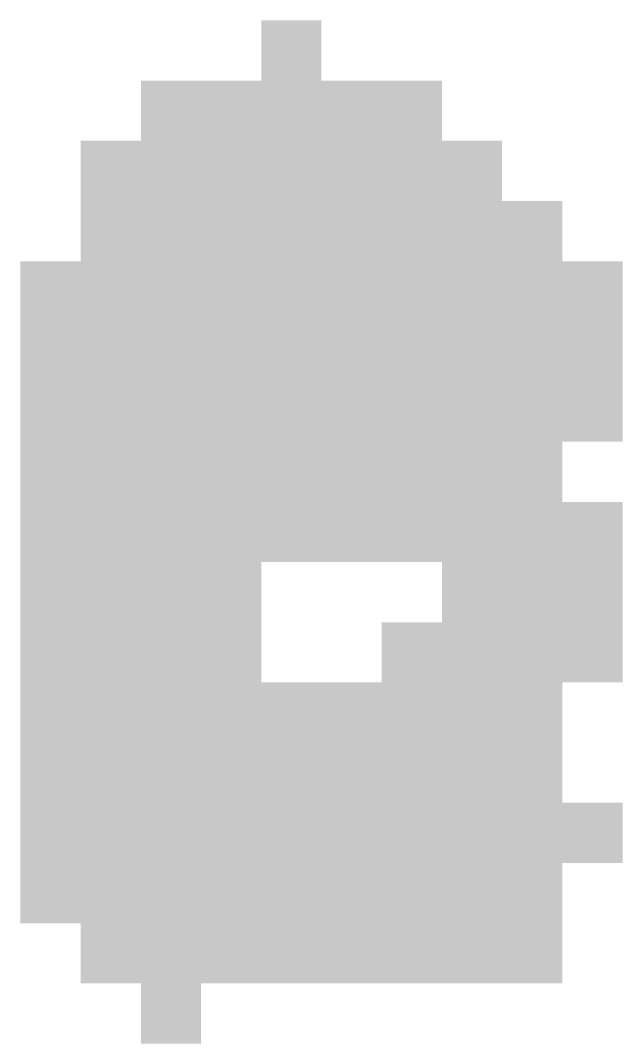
# Model space of a CAD drawing. Header units: metres. Extents: x -0.2 to 72.6, y -0.2 to 14.2.
# Drawn here: x 28.95 to 30.95, y 10.6 to 14 of the extents above; entities that cross this region are included whole.
import ezdxf

# ---------------------------------------------------------------- set-up
doc = ezdxf.new("R2010")
doc.units = ezdxf.units.M

msp = doc.modelspace()

# ---------------------------------------------------------------- hatches: boundary and pattern name
at = {"true_color": 0xff0000}
h = msp.add_hatch(color=7, dxfattribs=at)
h.dxf.hatch_style = 1
h.paths.add_polyline_path([(29.75, 13.8), (29.95, 13.8), (29.95, 14), (29.75, 14)])
h = msp.add_hatch(color=7, dxfattribs=at)
h.dxf.hatch_style = 1
h.paths.add_polyline_path([(29.35, 13.6), (29.55, 13.6), (29.55, 13.8), (29.35, 13.8)])
h = msp.add_hatch(color=7, dxfattribs=at)
h.dxf.hatch_style = 1
h.paths.add_polyline_path([(29.55, 13.6), (29.75, 13.6), (29.75, 13.8), (29.55, 13.8)])
h = msp.add_hatch(color=7, dxfattribs=at)
h.dxf.hatch_style = 1
h.paths.add_polyline_path([(29.75, 13.6), (29.95, 13.6), (29.95, 13.8), (29.75, 13.8)])
h = msp.add_hatch(color=7, dxfattribs=at)
h.dxf.hatch_style = 1
h.paths.add_polyline_path([(29.95, 13.6), (30.15, 13.6), (30.15, 13.8), (29.95, 13.8)])
h = msp.add_hatch(color=7, dxfattribs=at)
h.dxf.hatch_style = 1
h.paths.add_polyline_path([(30.15, 13.6), (30.35, 13.6), (30.35, 13.8), (30.15, 13.8)])
h = msp.add_hatch(color=7, dxfattribs=at)
h.dxf.hatch_style = 1
h.paths.add_polyline_path([(29.15, 13.4), (29.35, 13.4), (29.35, 13.6), (29.15, 13.6)])
h = msp.add_hatch(color=7, dxfattribs=at)
h.dxf.hatch_style = 1
h.paths.add_polyline_path([(29.35, 13.4), (29.55, 13.4), (29.55, 13.6), (29.35, 13.6)])
h = msp.add_hatch(color=7, dxfattribs=at)
h.dxf.hatch_style = 1
h.paths.add_polyline_path([(29.55, 13.4), (29.75, 13.4), (29.75, 13.6), (29.55, 13.6)])
h = msp.add_hatch(color=7, dxfattribs=at)
h.dxf.hatch_style = 1
h.paths.add_polyline_path([(29.75, 13.4), (29.95, 13.4), (29.95, 13.6), (29.75, 13.6)])
h = msp.add_hatch(color=7, dxfattribs=at)
h.dxf.hatch_style = 1
h.paths.add_polyline_path([(29.95, 13.4), (30.15, 13.4), (30.15, 13.6), (29.95, 13.6)])
h = msp.add_hatch(color=7, dxfattribs=at)
h.dxf.hatch_style = 1
h.paths.add_polyline_path([(30.15, 13.4), (30.35, 13.4), (30.35, 13.6), (30.15, 13.6)])
h = msp.add_hatch(color=7, dxfattribs=at)
h.dxf.hatch_style = 1
h.paths.add_polyline_path([(30.35, 13.4), (30.55, 13.4), (30.55, 13.6), (30.35, 13.6)])
h = msp.add_hatch(color=7, dxfattribs=at)
h.dxf.hatch_style = 1
h.paths.add_polyline_path([(29.15, 13.2), (29.35, 13.2), (29.35, 13.4), (29.15, 13.4)])
h = msp.add_hatch(color=7, dxfattribs=at)
h.dxf.hatch_style = 1
h.paths.add_polyline_path([(29.35, 13.2), (29.55, 13.2), (29.55, 13.4), (29.35, 13.4)])
h = msp.add_hatch(color=7, dxfattribs=at)
h.dxf.hatch_style = 1
h.paths.add_polyline_path([(29.55, 13.2), (29.75, 13.2), (29.75, 13.4), (29.55, 13.4)])
h = msp.add_hatch(color=7, dxfattribs=at)
h.dxf.hatch_style = 1
h.paths.add_polyline_path([(29.75, 13.2), (29.95, 13.2), (29.95, 13.4), (29.75, 13.4)])
h = msp.add_hatch(color=7, dxfattribs=at)
h.dxf.hatch_style = 1
h.paths.add_polyline_path([(29.95, 13.2), (30.15, 13.2), (30.15, 13.4), (29.95, 13.4)])
h = msp.add_hatch(color=7, dxfattribs=at)
h.dxf.hatch_style = 1
h.paths.add_polyline_path([(30.15, 13.2), (30.35, 13.2), (30.35, 13.4), (30.15, 13.4)])
h = msp.add_hatch(color=7, dxfattribs=at)
h.dxf.hatch_style = 1
h.paths.add_polyline_path([(30.35, 13.2), (30.55, 13.2), (30.55, 13.4), (30.35, 13.4)])
h = msp.add_hatch(color=7, dxfattribs=at)
h.dxf.hatch_style = 1
h.paths.add_polyline_path([(30.55, 13.2), (30.75, 13.2), (30.75, 13.4), (30.55, 13.4)])
h = msp.add_hatch(color=7, dxfattribs=at)
h.dxf.hatch_style = 1
h.paths.add_polyline_path([(28.95, 13), (29.15, 13), (29.15, 13.2), (28.95, 13.2)])
h = msp.add_hatch(color=7, dxfattribs=at)
h.dxf.hatch_style = 1
h.paths.add_polyline_path([(29.15, 13), (29.35, 13), (29.35, 13.2), (29.15, 13.2)])
h = msp.add_hatch(color=7, dxfattribs=at)
h.dxf.hatch_style = 1
h.paths.add_polyline_path([(29.35, 13), (29.55, 13), (29.55, 13.2), (29.35, 13.2)])
at = {"true_color": 0x00ff00}
h = msp.add_hatch(color=7, dxfattribs=at)
h.dxf.hatch_style = 1
h.paths.add_polyline_path([(29.55, 13), (29.75, 13), (29.75, 13.2), (29.55, 13.2)])
h = msp.add_hatch(color=7, dxfattribs=at)
h.dxf.hatch_style = 1
h.paths.add_polyline_path([(29.75, 13), (29.95, 13), (29.95, 13.2), (29.75, 13.2)])
h = msp.add_hatch(color=7, dxfattribs=at)
h.dxf.hatch_style = 1
h.paths.add_polyline_path([(29.95, 13), (30.15, 13), (30.15, 13.2), (29.95, 13.2)])
h = msp.add_hatch(color=7, dxfattribs=at)
h.dxf.hatch_style = 1
h.paths.add_polyline_path([(30.15, 13), (30.35, 13), (30.35, 13.2), (30.15, 13.2)])
at = {"true_color": 0xff0000}
h = msp.add_hatch(color=7, dxfattribs=at)
h.dxf.hatch_style = 1
h.paths.add_polyline_path([(30.35, 13), (30.55, 13), (30.55, 13.2), (30.35, 13.2)])
h = msp.add_hatch(color=7, dxfattribs=at)
h.dxf.hatch_style = 1
h.paths.add_polyline_path([(30.55, 13), (30.75, 13), (30.75, 13.2), (30.55, 13.2)])
h = msp.add_hatch(color=7, dxfattribs=at)
h.dxf.hatch_style = 1
h.paths.add_polyline_path([(30.75, 13), (30.95, 13), (30.95, 13.2), (30.75, 13.2)])
h = msp.add_hatch(color=7, dxfattribs=at)
h.dxf.hatch_style = 1
h.paths.add_polyline_path([(28.95, 12.8), (29.15, 12.8), (29.15, 13), (28.95, 13)])
h = msp.add_hatch(color=7, dxfattribs=at)
h.dxf.hatch_style = 1
h.paths.add_polyline_path([(29.15, 12.8), (29.35, 12.8), (29.35, 13), (29.15, 13)])
at = {"true_color": 0x00ff00}
h = msp.add_hatch(color=7, dxfattribs=at)
h.dxf.hatch_style = 1
h.paths.add_polyline_path([(29.35, 12.8), (29.55, 12.8), (29.55, 13), (29.35, 13)])
h = msp.add_hatch(color=7, dxfattribs=at)
h.dxf.hatch_style = 1
h.paths.add_polyline_path([(29.55, 12.8), (29.75, 12.8), (29.75, 13), (29.55, 13)])
h = msp.add_hatch(color=7, dxfattribs=at)
h.dxf.hatch_style = 1
h.paths.add_polyline_path([(29.75, 12.8), (29.95, 12.8), (29.95, 13), (29.75, 13)])
h = msp.add_hatch(color=7, dxfattribs=at)
h.dxf.hatch_style = 1
h.paths.add_polyline_path([(29.95, 12.8), (30.15, 12.8), (30.15, 13), (29.95, 13)])
h = msp.add_hatch(color=7, dxfattribs=at)
h.dxf.hatch_style = 1
h.paths.add_polyline_path([(30.15, 12.8), (30.35, 12.8), (30.35, 13), (30.15, 13)])
h = msp.add_hatch(color=7, dxfattribs=at)
h.dxf.hatch_style = 1
h.paths.add_polyline_path([(30.35, 12.8), (30.55, 12.8), (30.55, 13), (30.35, 13)])
at = {"true_color": 0xff0000}
h = msp.add_hatch(color=7, dxfattribs=at)
h.dxf.hatch_style = 1
h.paths.add_polyline_path([(30.55, 12.8), (30.75, 12.8), (30.75, 13), (30.55, 13)])
h = msp.add_hatch(color=7, dxfattribs=at)
h.dxf.hatch_style = 1
h.paths.add_polyline_path([(30.75, 12.8), (30.95, 12.8), (30.95, 13), (30.75, 13)])
h = msp.add_hatch(color=7, dxfattribs=at)
h.dxf.hatch_style = 1
h.paths.add_polyline_path([(28.95, 12.6), (29.15, 12.6), (29.15, 12.8), (28.95, 12.8)])
at = {"true_color": 0x00ff00}
h = msp.add_hatch(color=7, dxfattribs=at)
h.dxf.hatch_style = 1
h.paths.add_polyline_path([(29.15, 12.6), (29.35, 12.6), (29.35, 12.8), (29.15, 12.8)])
at = {"true_color": 0x0000ff}
h = msp.add_hatch(color=7, dxfattribs=at)
h.dxf.hatch_style = 1
h.paths.add_polyline_path([(29.35, 12.6), (29.55, 12.6), (29.55, 12.8), (29.35, 12.8)])
h = msp.add_hatch(color=7, dxfattribs=at)
h.dxf.hatch_style = 1
h.paths.add_polyline_path([(29.55, 12.6), (29.75, 12.6), (29.75, 12.8), (29.55, 12.8)])
at = {"true_color": 0x00ff00}
h = msp.add_hatch(color=7, dxfattribs=at)
h.dxf.hatch_style = 1
h.paths.add_polyline_path([(29.75, 12.6), (29.95, 12.6), (29.95, 12.8), (29.75, 12.8)])
h = msp.add_hatch(color=7, dxfattribs=at)
h.dxf.hatch_style = 1
h.paths.add_polyline_path([(29.95, 12.6), (30.15, 12.6), (30.15, 12.8), (29.95, 12.8)])
h = msp.add_hatch(color=7, dxfattribs=at)
h.dxf.hatch_style = 1
h.paths.add_polyline_path([(30.15, 12.6), (30.35, 12.6), (30.35, 12.8), (30.15, 12.8)])
h = msp.add_hatch(color=7, dxfattribs=at)
h.dxf.hatch_style = 1
h.paths.add_polyline_path([(30.35, 12.6), (30.55, 12.6), (30.55, 12.8), (30.35, 12.8)])
at = {"true_color": 0xff0000}
h = msp.add_hatch(color=7, dxfattribs=at)
h.dxf.hatch_style = 1
h.paths.add_polyline_path([(30.55, 12.6), (30.75, 12.6), (30.75, 12.8), (30.55, 12.8)])
h = msp.add_hatch(color=7, dxfattribs=at)
h.dxf.hatch_style = 1
h.paths.add_polyline_path([(30.75, 12.6), (30.95, 12.6), (30.95, 12.8), (30.75, 12.8)])
h = msp.add_hatch(color=7, dxfattribs=at)
h.dxf.hatch_style = 1
h.paths.add_polyline_path([(28.95, 12.4), (29.15, 12.4), (29.15, 12.6), (28.95, 12.6)])
h = msp.add_hatch(color=7, dxfattribs=at)
h.dxf.hatch_style = 1
h.paths.add_polyline_path([(29.15, 12.4), (29.35, 12.4), (29.35, 12.6), (29.15, 12.6)])
at = {"true_color": 0xffff00}
h = msp.add_hatch(color=7, dxfattribs=at)
h.dxf.hatch_style = 1
h.paths.add_polyline_path([(29.35, 12.4), (29.55, 12.4), (29.55, 12.6), (29.35, 12.6)])
h = msp.add_hatch(color=7, dxfattribs=at)
h.dxf.hatch_style = 1
h.paths.add_polyline_path([(29.55, 12.4), (29.75, 12.4), (29.75, 12.6), (29.55, 12.6)])
at = {"true_color": 0xff0000}
h = msp.add_hatch(color=7, dxfattribs=at)
h.dxf.hatch_style = 1
h.paths.add_polyline_path([(29.75, 12.4), (29.95, 12.4), (29.95, 12.6), (29.75, 12.6)])
h = msp.add_hatch(color=7, dxfattribs=at)
h.dxf.hatch_style = 1
h.paths.add_polyline_path([(29.95, 12.4), (30.15, 12.4), (30.15, 12.6), (29.95, 12.6)])
at = {"true_color": 0xffff00}
h = msp.add_hatch(color=7, dxfattribs=at)
h.dxf.hatch_style = 1
h.paths.add_polyline_path([(30.15, 12.4), (30.35, 12.4), (30.35, 12.6), (30.15, 12.6)])
h = msp.add_hatch(color=7, dxfattribs=at)
h.dxf.hatch_style = 1
h.paths.add_polyline_path([(30.35, 12.4), (30.55, 12.4), (30.55, 12.6), (30.35, 12.6)])
at = {"true_color": 0xff0000}
h = msp.add_hatch(color=7, dxfattribs=at)
h.dxf.hatch_style = 1
h.paths.add_polyline_path([(30.55, 12.4), (30.75, 12.4), (30.75, 12.6), (30.55, 12.6)])
h = msp.add_hatch(color=7, dxfattribs=at)
h.dxf.hatch_style = 1
h.paths.add_polyline_path([(28.95, 12.2), (29.15, 12.2), (29.15, 12.4), (28.95, 12.4)])
h = msp.add_hatch(color=7, dxfattribs=at)
h.dxf.hatch_style = 1
h.paths.add_polyline_path([(29.15, 12.2), (29.35, 12.2), (29.35, 12.4), (29.15, 12.4)])
at = {"true_color": 0xffff00}
h = msp.add_hatch(color=7, dxfattribs=at)
h.dxf.hatch_style = 1
h.paths.add_polyline_path([(29.35, 12.2), (29.55, 12.2), (29.55, 12.4), (29.35, 12.4)])
h = msp.add_hatch(color=7, dxfattribs=at)
h.dxf.hatch_style = 1
h.paths.add_polyline_path([(29.55, 12.2), (29.75, 12.2), (29.75, 12.4), (29.55, 12.4)])
at = {"true_color": 0x00ff00}
h = msp.add_hatch(color=7, dxfattribs=at)
h.dxf.hatch_style = 1
h.paths.add_polyline_path([(29.75, 12.2), (29.95, 12.2), (29.95, 12.4), (29.75, 12.4)])
h = msp.add_hatch(color=7, dxfattribs=at)
h.dxf.hatch_style = 1
h.paths.add_polyline_path([(29.95, 12.2), (30.15, 12.2), (30.15, 12.4), (29.95, 12.4)])
at = {"true_color": 0xffff00}
h = msp.add_hatch(color=7, dxfattribs=at)
h.dxf.hatch_style = 1
h.paths.add_polyline_path([(30.15, 12.2), (30.35, 12.2), (30.35, 12.4), (30.15, 12.4)])
h = msp.add_hatch(color=7, dxfattribs=at)
h.dxf.hatch_style = 1
h.paths.add_polyline_path([(30.35, 12.2), (30.55, 12.2), (30.55, 12.4), (30.35, 12.4)])
at = {"true_color": 0xff0000}
h = msp.add_hatch(color=7, dxfattribs=at)
h.dxf.hatch_style = 1
h.paths.add_polyline_path([(30.55, 12.2), (30.75, 12.2), (30.75, 12.4), (30.55, 12.4)])
h = msp.add_hatch(color=7, dxfattribs=at)
h.dxf.hatch_style = 1
h.paths.add_polyline_path([(30.75, 12.2), (30.95, 12.2), (30.95, 12.4), (30.75, 12.4)])
h = msp.add_hatch(color=7, dxfattribs=at)
h.dxf.hatch_style = 1
h.paths.add_polyline_path([(28.95, 12), (29.15, 12), (29.15, 12.2), (28.95, 12.2)])
h = msp.add_hatch(color=7, dxfattribs=at)
h.dxf.hatch_style = 1
h.paths.add_polyline_path([(29.15, 12), (29.35, 12), (29.35, 12.2), (29.15, 12.2)])
h = msp.add_hatch(color=7, dxfattribs=at)
h.dxf.hatch_style = 1
h.paths.add_polyline_path([(29.35, 12), (29.55, 12), (29.55, 12.2), (29.35, 12.2)])
h = msp.add_hatch(color=7, dxfattribs=at)
h.dxf.hatch_style = 1
h.paths.add_polyline_path([(29.55, 12), (29.75, 12), (29.75, 12.2), (29.55, 12.2)])
h = msp.add_hatch(color=7, dxfattribs=at)
h.dxf.hatch_style = 1
h.paths.add_polyline_path([(30.35, 12), (30.55, 12), (30.55, 12.2), (30.35, 12.2)])
h = msp.add_hatch(color=7, dxfattribs=at)
h.dxf.hatch_style = 1
h.paths.add_polyline_path([(30.55, 12), (30.75, 12), (30.75, 12.2), (30.55, 12.2)])
h = msp.add_hatch(color=7, dxfattribs=at)
h.dxf.hatch_style = 1
h.paths.add_polyline_path([(30.75, 12), (30.95, 12), (30.95, 12.2), (30.75, 12.2)])
h = msp.add_hatch(color=7, dxfattribs=at)
h.dxf.hatch_style = 1
h.paths.add_polyline_path([(28.95, 11.8), (29.15, 11.8), (29.15, 12), (28.95, 12)])
h = msp.add_hatch(color=7, dxfattribs=at)
h.dxf.hatch_style = 1
h.paths.add_polyline_path([(29.15, 11.8), (29.35, 11.8), (29.35, 12), (29.15, 12)])
h = msp.add_hatch(color=7, dxfattribs=at)
h.dxf.hatch_style = 1
h.paths.add_polyline_path([(29.35, 11.8), (29.55, 11.8), (29.55, 12), (29.35, 12)])
h = msp.add_hatch(color=7, dxfattribs=at)
h.dxf.hatch_style = 1
h.paths.add_polyline_path([(29.55, 11.8), (29.75, 11.8), (29.75, 12), (29.55, 12)])
h = msp.add_hatch(color=7, dxfattribs=at)
h.dxf.hatch_style = 1
h.paths.add_polyline_path([(30.15, 11.8), (30.35, 11.8), (30.35, 12), (30.15, 12)])
h = msp.add_hatch(color=7, dxfattribs=at)
h.dxf.hatch_style = 1
h.paths.add_polyline_path([(30.35, 11.8), (30.55, 11.8), (30.55, 12), (30.35, 12)])
h = msp.add_hatch(color=7, dxfattribs=at)
h.dxf.hatch_style = 1
h.paths.add_polyline_path([(30.55, 11.8), (30.75, 11.8), (30.75, 12), (30.55, 12)])
h = msp.add_hatch(color=7, dxfattribs=at)
h.dxf.hatch_style = 1
h.paths.add_polyline_path([(30.75, 11.8), (30.95, 11.8), (30.95, 12), (30.75, 12)])
h = msp.add_hatch(color=7, dxfattribs=at)
h.dxf.hatch_style = 1
h.paths.add_polyline_path([(28.95, 11.6), (29.15, 11.6), (29.15, 11.8), (28.95, 11.8)])
h = msp.add_hatch(color=7, dxfattribs=at)
h.dxf.hatch_style = 1
h.paths.add_polyline_path([(29.15, 11.6), (29.35, 11.6), (29.35, 11.8), (29.15, 11.8)])
at = {"true_color": 0x00ff00}
h = msp.add_hatch(color=7, dxfattribs=at)
h.dxf.hatch_style = 1
h.paths.add_polyline_path([(29.35, 11.6), (29.55, 11.6), (29.55, 11.8), (29.35, 11.8)])
at = {"true_color": 0xffff00}
h = msp.add_hatch(color=7, dxfattribs=at)
h.dxf.hatch_style = 1
h.paths.add_polyline_path([(29.55, 11.6), (29.75, 11.6), (29.75, 11.8), (29.55, 11.8)])
at = {"true_color": 0xff0000}
h = msp.add_hatch(color=7, dxfattribs=at)
h.dxf.hatch_style = 1
h.paths.add_polyline_path([(29.75, 11.6), (29.95, 11.6), (29.95, 11.8), (29.75, 11.8)])
h = msp.add_hatch(color=7, dxfattribs=at)
h.dxf.hatch_style = 1
h.paths.add_polyline_path([(29.95, 11.6), (30.15, 11.6), (30.15, 11.8), (29.95, 11.8)])
at = {"true_color": 0xffff00}
h = msp.add_hatch(color=7, dxfattribs=at)
h.dxf.hatch_style = 1
h.paths.add_polyline_path([(30.15, 11.6), (30.35, 11.6), (30.35, 11.8), (30.15, 11.8)])
at = {"true_color": 0x00ff00}
h = msp.add_hatch(color=7, dxfattribs=at)
h.dxf.hatch_style = 1
h.paths.add_polyline_path([(30.35, 11.6), (30.55, 11.6), (30.55, 11.8), (30.35, 11.8)])
at = {"true_color": 0xff0000}
h = msp.add_hatch(color=7, dxfattribs=at)
h.dxf.hatch_style = 1
h.paths.add_polyline_path([(30.55, 11.6), (30.75, 11.6), (30.75, 11.8), (30.55, 11.8)])
h = msp.add_hatch(color=7, dxfattribs=at)
h.dxf.hatch_style = 1
h.paths.add_polyline_path([(28.95, 11.4), (29.15, 11.4), (29.15, 11.6), (28.95, 11.6)])
h = msp.add_hatch(color=7, dxfattribs=at)
h.dxf.hatch_style = 1
h.paths.add_polyline_path([(29.15, 11.4), (29.35, 11.4), (29.35, 11.6), (29.15, 11.6)])
at = {"true_color": 0x0000ff}
h = msp.add_hatch(color=7, dxfattribs=at)
h.dxf.hatch_style = 1
h.paths.add_polyline_path([(29.35, 11.4), (29.55, 11.4), (29.55, 11.6), (29.35, 11.6)])
h = msp.add_hatch(color=7, dxfattribs=at)
h.dxf.hatch_style = 1
h.paths.add_polyline_path([(29.55, 11.4), (29.75, 11.4), (29.75, 11.6), (29.55, 11.6)])
at = {"true_color": 0xff0000}
h = msp.add_hatch(color=7, dxfattribs=at)
h.dxf.hatch_style = 1
h.paths.add_polyline_path([(29.75, 11.4), (29.95, 11.4), (29.95, 11.6), (29.75, 11.6)])
h = msp.add_hatch(color=7, dxfattribs=at)
h.dxf.hatch_style = 1
h.paths.add_polyline_path([(29.95, 11.4), (30.15, 11.4), (30.15, 11.6), (29.95, 11.6)])
at = {"true_color": 0x0000ff}
h = msp.add_hatch(color=7, dxfattribs=at)
h.dxf.hatch_style = 1
h.paths.add_polyline_path([(30.15, 11.4), (30.35, 11.4), (30.35, 11.6), (30.15, 11.6)])
h = msp.add_hatch(color=7, dxfattribs=at)
h.dxf.hatch_style = 1
h.paths.add_polyline_path([(30.35, 11.4), (30.55, 11.4), (30.55, 11.6), (30.35, 11.6)])
at = {"true_color": 0xff0000}
h = msp.add_hatch(color=7, dxfattribs=at)
h.dxf.hatch_style = 1
h.paths.add_polyline_path([(30.55, 11.4), (30.75, 11.4), (30.75, 11.6), (30.55, 11.6)])
h = msp.add_hatch(color=7, dxfattribs=at)
h.dxf.hatch_style = 1
h.paths.add_polyline_path([(28.95, 11.2), (29.15, 11.2), (29.15, 11.4), (28.95, 11.4)])
h = msp.add_hatch(color=7, dxfattribs=at)
h.dxf.hatch_style = 1
h.paths.add_polyline_path([(29.15, 11.2), (29.35, 11.2), (29.35, 11.4), (29.15, 11.4)])
at = {"true_color": 0x00ff00}
h = msp.add_hatch(color=7, dxfattribs=at)
h.dxf.hatch_style = 1
h.paths.add_polyline_path([(29.35, 11.2), (29.55, 11.2), (29.55, 11.4), (29.35, 11.4)])
h = msp.add_hatch(color=7, dxfattribs=at)
h.dxf.hatch_style = 1
h.paths.add_polyline_path([(29.55, 11.2), (29.75, 11.2), (29.75, 11.4), (29.55, 11.4)])
at = {"true_color": 0xff0000}
h = msp.add_hatch(color=7, dxfattribs=at)
h.dxf.hatch_style = 1
h.paths.add_polyline_path([(29.75, 11.2), (29.95, 11.2), (29.95, 11.4), (29.75, 11.4)])
h = msp.add_hatch(color=7, dxfattribs=at)
h.dxf.hatch_style = 1
h.paths.add_polyline_path([(29.95, 11.2), (30.15, 11.2), (30.15, 11.4), (29.95, 11.4)])
at = {"true_color": 0x00ff00}
h = msp.add_hatch(color=7, dxfattribs=at)
h.dxf.hatch_style = 1
h.paths.add_polyline_path([(30.15, 11.2), (30.35, 11.2), (30.35, 11.4), (30.15, 11.4)])
h = msp.add_hatch(color=7, dxfattribs=at)
h.dxf.hatch_style = 1
h.paths.add_polyline_path([(30.35, 11.2), (30.55, 11.2), (30.55, 11.4), (30.35, 11.4)])
at = {"true_color": 0xff0000}
h = msp.add_hatch(color=7, dxfattribs=at)
h.dxf.hatch_style = 1
h.paths.add_polyline_path([(30.55, 11.2), (30.75, 11.2), (30.75, 11.4), (30.55, 11.4)])
h = msp.add_hatch(color=7, dxfattribs=at)
h.dxf.hatch_style = 1
h.paths.add_polyline_path([(30.75, 11.2), (30.95, 11.2), (30.95, 11.4), (30.75, 11.4)])
h = msp.add_hatch(color=7, dxfattribs=at)
h.dxf.hatch_style = 1
h.paths.add_polyline_path([(28.95, 11), (29.15, 11), (29.15, 11.2), (28.95, 11.2)])
h = msp.add_hatch(color=7, dxfattribs=at)
h.dxf.hatch_style = 1
h.paths.add_polyline_path([(29.15, 11), (29.35, 11), (29.35, 11.2), (29.15, 11.2)])
h = msp.add_hatch(color=7, dxfattribs=at)
h.dxf.hatch_style = 1
h.paths.add_polyline_path([(29.35, 11), (29.55, 11), (29.55, 11.2), (29.35, 11.2)])
h = msp.add_hatch(color=7, dxfattribs=at)
h.dxf.hatch_style = 1
h.paths.add_polyline_path([(29.55, 11), (29.75, 11), (29.75, 11.2), (29.55, 11.2)])
h = msp.add_hatch(color=7, dxfattribs=at)
h.dxf.hatch_style = 1
h.paths.add_polyline_path([(29.75, 11), (29.95, 11), (29.95, 11.2), (29.75, 11.2)])
h = msp.add_hatch(color=7, dxfattribs=at)
h.dxf.hatch_style = 1
h.paths.add_polyline_path([(29.95, 11), (30.15, 11), (30.15, 11.2), (29.95, 11.2)])
h = msp.add_hatch(color=7, dxfattribs=at)
h.dxf.hatch_style = 1
h.paths.add_polyline_path([(30.15, 11), (30.35, 11), (30.35, 11.2), (30.15, 11.2)])
h = msp.add_hatch(color=7, dxfattribs=at)
h.dxf.hatch_style = 1
h.paths.add_polyline_path([(30.35, 11), (30.55, 11), (30.55, 11.2), (30.35, 11.2)])
h = msp.add_hatch(color=7, dxfattribs=at)
h.dxf.hatch_style = 1
h.paths.add_polyline_path([(30.55, 11), (30.75, 11), (30.75, 11.2), (30.55, 11.2)])
h = msp.add_hatch(color=7, dxfattribs=at)
h.dxf.hatch_style = 1
h.paths.add_polyline_path([(29.15, 10.8), (29.35, 10.8), (29.35, 11), (29.15, 11)])
h = msp.add_hatch(color=7, dxfattribs=at)
h.dxf.hatch_style = 1
h.paths.add_polyline_path([(29.35, 10.8), (29.55, 10.8), (29.55, 11), (29.35, 11)])
h = msp.add_hatch(color=7, dxfattribs=at)
h.dxf.hatch_style = 1
h.paths.add_polyline_path([(29.55, 10.8), (29.75, 10.8), (29.75, 11), (29.55, 11)])
h = msp.add_hatch(color=7, dxfattribs=at)
h.dxf.hatch_style = 1
h.paths.add_polyline_path([(29.75, 10.8), (29.95, 10.8), (29.95, 11), (29.75, 11)])
h = msp.add_hatch(color=7, dxfattribs=at)
h.dxf.hatch_style = 1
h.paths.add_polyline_path([(29.95, 10.8), (30.15, 10.8), (30.15, 11), (29.95, 11)])
h = msp.add_hatch(color=7, dxfattribs=at)
h.dxf.hatch_style = 1
h.paths.add_polyline_path([(30.15, 10.8), (30.35, 10.8), (30.35, 11), (30.15, 11)])
h = msp.add_hatch(color=7, dxfattribs=at)
h.dxf.hatch_style = 1
h.paths.add_polyline_path([(30.35, 10.8), (30.55, 10.8), (30.55, 11), (30.35, 11)])
h = msp.add_hatch(color=7, dxfattribs=at)
h.dxf.hatch_style = 1
h.paths.add_polyline_path([(30.55, 10.8), (30.75, 10.8), (30.75, 11), (30.55, 11)])
h = msp.add_hatch(color=7, dxfattribs=at)
h.dxf.hatch_style = 1
h.paths.add_polyline_path([(29.35, 10.6), (29.55, 10.6), (29.55, 10.8), (29.35, 10.8)])

doc.saveas('drawing.dxf')
